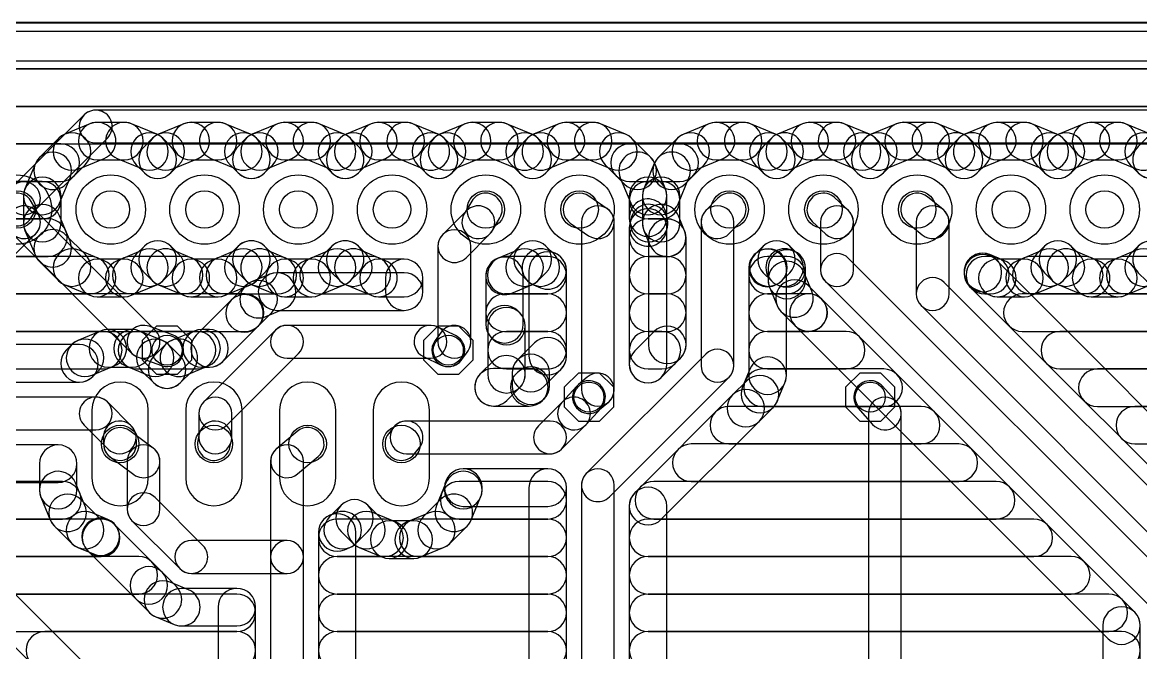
# Model space of a CAD drawing. Extents: x 0 to 108, y 0 to 85.
# Drawn here: x 29.1 to 59.39, y 68.01 to 85.08 of the extents above; entities that cross this region are included whole.
import ezdxf

# ---------------------------------------------------------------- set-up
doc = ezdxf.new("R2010")
doc.units = 0
for name, color, linetype in [('16', 174, 'CONTINUOUS'), ('17', 94, 'CONTINUOUS'), ('20', 178, 'CONTINUOUS'), ('44', 250, 'CONTINUOUS')]:
    doc.layers.add(name, color=color, linetype=linetype)

# ---------------------------------------------------------------- blocks, each defined once
blk = doc.blocks.new('ROUNDP')
blk.add_circle((0, 0), 0.5)
blk = doc.blocks.new('OCTAGONP')
blk.add_lwpolyline([(-0.5, -0.2071), (-0.5, 0.2071), (-0.2071, 0.5), (0.2071, 0.5), (0.5, 0.2071), (0.5, -0.2071), (0.2071, -0.5), (-0.2071, -0.5)], close=True)
blk = doc.blocks.new('LONGP120')
blk.add_lwpolyline([(-0.6, -0.5), (0.6, -0.5, 1), (0.6, 0.5), (-0.6, 0.5, 1)], format="xyb", close=True)

msp = doc.modelspace()

# ---------------------------------------------------------------- linework, layer by layer
at = {"layer": '16'}
for points in [[(0.5334, 84.0386), (107.0866, 84.0386, 1), (107.0866, 85.0546), (0.5334, 85.0546, 1)], [(0.5334, 83.82), (107.0866, 83.82, 1), (107.0866, 84.836), (0.5334, 84.836, 1)], [(0.5334, 82.804), (107.0866, 82.804, 1), (107.0866, 83.82), (0.5334, 83.82, 1)], [(0.5334, 81.788), (107.0866, 81.788, 1), (107.0866, 82.804), (0.5334, 82.804, 1)], [(30.7753, 82.5722), (28.8322, 80.6291, 1), (29.4608, 80.0005), (31.4039, 81.9436, 1)], [(66.7131, 82.7024), (31.0896, 82.7024, 1), (31.0896, 81.8134), (66.7131, 81.8134, 1)], [(30.0865, 81.9411), (29.5649, 81.4195, 1), (30.2833, 80.7011), (30.8049, 81.2227, 1)], [(30.9328, 82.3335), (30.2513, 82.0512, 1), (30.6401, 81.1126), (31.3216, 81.3949, 1)], [(31.8648, 82.3722), (31.1272, 82.3722, 1), (31.1272, 81.3562), (31.8648, 81.3562, 1)], [(32.7407, 82.0512), (32.0592, 82.3335, 1), (31.6704, 81.3949), (32.3519, 81.1126, 1)], [(33.1252, 81.7214), (32.9055, 81.9411, 1), (32.1871, 81.2227), (32.4068, 81.003, 1)], [(32.6265, 81.9411), (32.4068, 81.7214, 1), (33.1252, 81.003), (33.3449, 81.2227, 1)], [(33.4728, 82.3335), (32.7913, 82.0512, 1), (33.1801, 81.1126), (33.8616, 81.3949, 1)], [(34.4048, 82.3722), (33.6672, 82.3722, 1), (33.6672, 81.3562), (34.4048, 81.3562, 1)], [(35.2807, 82.0512), (34.5992, 82.3335, 1), (34.2104, 81.3949), (34.8919, 81.1126, 1)], [(35.6652, 81.7214), (35.4455, 81.9411, 1), (34.7271, 81.2227), (34.9468, 81.003, 1)], [(35.1665, 81.9411), (34.9468, 81.7214, 1), (35.6652, 81.003), (35.8849, 81.2227, 1)], [(36.0128, 82.3335), (35.3313, 82.0512, 1), (35.7201, 81.1126), (36.4016, 81.3949, 1)], [(36.9448, 82.3722), (36.2072, 82.3722, 1), (36.2072, 81.3562), (36.9448, 81.3562, 1)], [(37.8207, 82.0512), (37.1392, 82.3335, 1), (36.7504, 81.3949), (37.4319, 81.1126, 1)], [(38.2052, 81.7214), (37.9855, 81.9411, 1), (37.2671, 81.2227), (37.4868, 81.003, 1)], [(37.7065, 81.9411), (37.4868, 81.7214, 1), (38.2052, 81.003), (38.4249, 81.2227, 1)], [(38.5528, 82.3335), (37.8713, 82.0512, 1), (38.2601, 81.1126), (38.9416, 81.3949, 1)], [(39.4848, 82.3722), (38.7472, 82.3722, 1), (38.7472, 81.3562), (39.4848, 81.3562, 1)], [(40.3607, 82.0512), (39.6792, 82.3335, 1), (39.2904, 81.3949), (39.9719, 81.1126, 1)], [(40.7452, 81.7214), (40.5255, 81.9411, 1), (39.8071, 81.2227), (40.0268, 81.003, 1)], [(40.2465, 81.9411), (40.0268, 81.7214, 1), (40.7452, 81.003), (40.9649, 81.2227, 1)], [(41.0928, 82.3335), (40.4113, 82.0512, 1), (40.8001, 81.1126), (41.4816, 81.3949, 1)], [(42.0248, 82.3722), (41.2872, 82.3722, 1), (41.2872, 81.3562), (42.0248, 81.3562, 1)], [(42.9007, 82.0512), (42.2192, 82.3335, 1), (41.8304, 81.3949), (42.5119, 81.1126, 1)], [(43.2852, 81.7214), (43.0655, 81.9411, 1), (42.3471, 81.2227), (42.5668, 81.003, 1)], [(42.7865, 81.9411), (42.5668, 81.7214, 1), (43.2852, 81.003), (43.5049, 81.2227, 1)], [(43.6328, 82.3335), (42.9513, 82.0512, 1), (43.3401, 81.1126), (44.0216, 81.3949, 1)], [(44.5648, 82.3722), (43.8272, 82.3722, 1), (43.8272, 81.3562), (44.5648, 81.3562, 1)], [(45.4407, 82.0512), (44.7592, 82.3335, 1), (44.3704, 81.3949), (45.0519, 81.1126, 1)], [(46.1271, 81.4195), (45.6055, 81.9411, 1), (44.8871, 81.2227), (45.4087, 80.7011, 1)], [(46.8505, 81.9411), (46.3289, 81.4195, 1), (47.0473, 80.7011), (47.5689, 81.2227, 1)], [(47.6968, 82.3335), (47.0153, 82.0512, 1), (47.4041, 81.1126), (48.0856, 81.3949, 1)], [(48.6288, 82.3722), (47.8912, 82.3722, 1), (47.8912, 81.3562), (48.6288, 81.3562, 1)], [(49.5047, 82.0512), (48.8232, 82.3335, 1), (48.4344, 81.3949), (49.1159, 81.1126, 1)], [(49.8892, 81.7214), (49.6695, 81.9411, 1), (48.9511, 81.2227), (49.1708, 81.003, 1)], [(49.3905, 81.9411), (49.1708, 81.7214, 1), (49.8892, 81.003), (50.1089, 81.2227, 1)], [(50.2368, 82.3335), (49.5553, 82.0512, 1), (49.9441, 81.1126), (50.6256, 81.3949, 1)], [(51.1688, 82.3722), (50.4312, 82.3722, 1), (50.4312, 81.3562), (51.1688, 81.3562, 1)], [(52.0447, 82.0512), (51.3632, 82.3335, 1), (50.9744, 81.3949), (51.6559, 81.1126, 1)], [(52.4292, 81.7214), (52.2095, 81.9411, 1), (51.4911, 81.2227), (51.7108, 81.003, 1)], [(51.9305, 81.9411), (51.7108, 81.7214, 1), (52.4292, 81.003), (52.6489, 81.2227, 1)], [(52.7768, 82.3335), (52.0953, 82.0512, 1), (52.4841, 81.1126), (53.1656, 81.3949, 1)], [(53.7088, 82.3722), (52.9712, 82.3722, 1), (52.9712, 81.3562), (53.7088, 81.3562, 1)], [(54.5847, 82.0512), (53.9032, 82.3335, 1), (53.5144, 81.3949), (54.1959, 81.1126, 1)], [(54.9692, 81.7214), (54.7495, 81.9411, 1), (54.0311, 81.2227), (54.2508, 81.003, 1)], [(54.4705, 81.9411), (54.2508, 81.7214, 1), (54.9692, 81.003), (55.1889, 81.2227, 1)], [(55.3168, 82.3335), (54.6353, 82.0512, 1), (55.0241, 81.1126), (55.7056, 81.3949, 1)], [(56.2488, 82.3722), (55.5112, 82.3722, 1), (55.5112, 81.3562), (56.2488, 81.3562, 1)], [(57.1247, 82.0512), (56.4432, 82.3335, 1), (56.0544, 81.3949), (56.7359, 81.1126, 1)], [(57.5092, 81.7214), (57.2895, 81.9411, 1), (56.5711, 81.2227), (56.7908, 81.003, 1)], [(57.0105, 81.9411), (56.7908, 81.7214, 1), (57.5092, 81.003), (57.7289, 81.2227, 1)], [(57.8568, 82.3335), (57.1753, 82.0512, 1), (57.5641, 81.1126), (58.2456, 81.3949, 1)], [(58.7888, 82.3722), (58.0512, 82.3722, 1), (58.0512, 81.3562), (58.7888, 81.3562, 1)], [(59.6647, 82.0512), (58.9832, 82.3335, 1), (58.5944, 81.3949), (59.2759, 81.1126, 1)], [(60.0492, 81.7214), (59.8295, 81.9411, 1), (59.1111, 81.2227), (59.3308, 81.003, 1)], [(59.5505, 81.9411), (59.3308, 81.7214, 1), (60.0492, 81.003), (60.2689, 81.2227, 1)], [(27.7682, 80.772), (30.1438, 80.772, 1), (30.1438, 81.788), (27.7682, 81.788, 1)], [(45.5482, 80.772), (46.9078, 80.772, 1), (46.9078, 81.788), (45.5482, 81.788, 1)], [(29.4548, 81.2547), (29.1725, 80.5732, 1), (30.1111, 80.1844), (30.3934, 80.8659, 1)], [(46.5195, 80.5732), (46.2372, 81.2547, 1), (45.2986, 80.8659), (45.5809, 80.1844, 1)], [(46.2188, 81.2547), (45.9365, 80.5732, 1), (46.8751, 80.1844), (47.1574, 80.8659, 1)], [(29.1338, 80.3788), (29.1338, 79.6412, 1), (30.1498, 79.6412), (30.1498, 80.3788, 1)], [(46.5582, 79.7896), (46.5582, 80.3788, 1), (45.5422, 80.3788), (45.5422, 79.7896, 1)], [(45.8978, 80.3788), (45.8978, 79.6412, 1), (46.9138, 79.6412), (46.9138, 80.3788, 1)], [(28.2702, 79.756), (29.6418, 79.756, 1), (29.6418, 80.772), (28.2702, 80.772, 1)], [(28.7696, 80.5504), (28.5791, 80.2456, 1), (29.3329, 79.7744), (29.5234, 80.0792, 1)], [(46.0502, 79.756), (46.4058, 79.756, 1), (46.4058, 80.772), (46.0502, 80.772, 1)], [(29.5351, 79.883), (29.3446, 80.2259, 1), (28.5674, 79.7941), (28.7579, 79.4512, 1)], [(41.8352, 79.4405), (42.0384, 79.7834, 1), (41.2736, 80.2366), (41.0704, 79.8937, 1)], [(44.9443, 80.0326), (44.449, 80.3755, 1), (43.943, 79.6445), (44.4383, 79.3016, 1)], [(46.5764, 79.7351), (46.55, 79.8805, 1), (45.5504, 79.6988), (45.5768, 79.5534, 1)], [(48.25, 79.3588), (48.5802, 79.7017, 1), (47.9398, 80.3183), (47.6096, 79.9754, 1)], [(51.4712, 79.9924), (51.1029, 80.3353, 1), (50.4971, 79.6847), (50.8654, 79.3418, 1)], [(54.0406, 80.0111), (53.6215, 80.354, 1), (53.0585, 79.666), (53.4776, 79.3231, 1)], [(28.8322, 79.9814), (26.8891, 78.0383, 1), (27.5177, 77.4097), (29.4608, 79.3528, 1)], [(28.8322, 79.3528), (32.0707, 76.1143, 1), (32.6993, 76.7429), (29.4608, 79.9814, 1)], [(29.1725, 79.4468), (29.4548, 78.7653, 1), (30.3934, 79.1541), (30.1111, 79.8356, 1)], [(41.1385, 79.9814), (40.4908, 79.3337, 1), (41.1194, 78.7051), (41.7671, 79.3528, 1)], [(44.2468, 79.6671), (44.2468, 75.1332, 1), (45.1358, 75.1332), (45.1358, 79.6671, 1)], [(46.5467, 79.4146), (46.5732, 79.5369, 1), (45.5801, 79.7516), (45.5537, 79.6292, 1)], [(46.5582, 75.8231), (46.5582, 79.5219, 1), (45.5422, 79.5219), (45.5422, 75.8231, 1)], [(45.9365, 79.4468), (46.1016, 79.0482, 1), (47.0402, 79.437), (46.8751, 79.8356, 1)], [(47.4853, 79.6671), (47.4853, 75.7809, 1), (48.3743, 75.7809), (48.3743, 79.6671, 1)], [(50.7238, 79.6671), (50.7238, 78.3717, 1), (51.6128, 78.3717), (51.6128, 79.6671, 1)], [(54.2036, 77.724), (54.2036, 79.6671, 1), (53.3146, 79.6671), (53.3146, 77.724, 1)], [(28.1073, 78.74), (29.8047, 78.74, 1), (29.8047, 79.756), (28.1073, 79.756, 1)], [(46.0502, 78.74), (46.5687, 78.74, 1), (46.5687, 79.756), (46.0502, 79.756, 1)], [(46.0629, 79.2426), (46.0629, 76.3438, 1), (47.0789, 76.3438), (47.0789, 79.2426, 1)], [(29.5649, 78.6005), (30.0865, 78.0789, 1), (30.8049, 78.7973), (30.2833, 79.3189, 1)], [(40.3606, 79.0194), (40.3606, 76.4286, 1), (41.2496, 76.4286), (41.2496, 79.0194, 1)], [(32.9055, 78.0789), (33.1252, 78.2986, 1), (32.4068, 79.017), (32.1871, 78.7973, 1)], [(32.4068, 78.2986), (32.6265, 78.0789, 1), (33.3449, 78.7973), (33.1252, 79.017, 1)], [(35.4455, 78.0789), (35.6652, 78.2986, 1), (34.9468, 79.017), (34.7271, 78.7973, 1)], [(34.9468, 78.2986), (35.1665, 78.0789, 1), (35.8849, 78.7973), (35.6652, 79.017, 1)], [(37.9855, 78.0789), (38.2052, 78.2986, 1), (37.4868, 79.017), (37.2671, 78.7973, 1)], [(37.4868, 78.2986), (37.7065, 78.0789, 1), (38.4249, 78.7973), (38.2052, 79.017, 1)], [(43.0655, 78.0789), (43.2852, 78.2986, 1), (42.5668, 79.017), (42.3471, 78.7973, 1)], [(42.5668, 78.2986), (42.7865, 78.0789, 1), (43.5049, 78.7973), (43.2852, 79.017, 1)], [(49.6695, 78.0789), (49.8892, 78.2986, 1), (49.1708, 79.017), (48.9511, 78.7973, 1)], [(49.1708, 78.2986), (49.3905, 78.0789, 1), (50.1089, 78.7973), (49.8892, 79.017, 1)], [(57.2895, 78.0789), (57.5092, 78.2986, 1), (56.7908, 79.017), (56.5711, 78.7973, 1)], [(56.7908, 78.2986), (57.0105, 78.0789, 1), (57.7289, 78.7973), (57.5092, 79.017, 1)], [(59.8295, 78.0789), (60.0492, 78.2986, 1), (59.3308, 79.017), (59.1111, 78.7973, 1)], [(59.3308, 78.2986), (59.5505, 78.0789, 1), (60.2689, 78.7973), (60.0492, 79.017, 1)], [(30.2513, 77.9688), (30.9328, 77.6865, 1), (31.3216, 78.6251), (30.6401, 78.9074, 1)], [(32.0592, 77.6865), (32.7407, 77.9688, 1), (32.3519, 78.9074), (31.6704, 78.6251, 1)], [(32.7913, 77.9688), (33.4728, 77.6865, 1), (33.8616, 78.6251), (33.1801, 78.9074, 1)], [(34.5992, 77.6865), (35.2807, 77.9688, 1), (34.8919, 78.9074), (34.2104, 78.6251, 1)], [(35.3313, 77.9688), (36.0128, 77.6865, 1), (36.4016, 78.6251), (35.7201, 78.9074, 1)], [(37.1392, 77.6865), (37.8207, 77.9688, 1), (37.4319, 78.9074), (36.7504, 78.6251, 1)], [(37.8713, 77.9688), (38.5528, 77.6865, 1), (38.9416, 78.6251), (38.2601, 78.9074, 1)], [(42.3584, 77.7441), (42.9007, 77.9688, 1), (42.5119, 78.9074), (41.9696, 78.6828, 1)], [(42.9513, 77.9688), (43.138, 77.8914, 1), (43.5268, 78.8301), (43.3401, 78.9074, 1)], [(42.8244, 78.3607), (42.8244, 76.0395, 1), (43.8404, 76.0395), (43.8404, 78.3607, 1)], [(49.4831, 77.9598), (49.5047, 77.9688, 1), (49.1159, 78.9074), (49.0943, 78.8985, 1)], [(49.7967, 75.5106), (49.7967, 78.4291, 1), (48.7807, 78.4291), (48.7807, 75.5106, 1)], [(49.5553, 77.9688), (49.615, 77.944, 1), (50.0038, 78.8827), (49.9441, 78.9074, 1)], [(49.3014, 78.4133), (49.3014, 78.1014, 1), (50.3174, 78.1014), (50.3174, 78.4133, 1)], [(50.854, 78.0574), (59.9218, 68.9896, 1), (60.5504, 69.6182), (51.4826, 78.686, 1)], [(55.626, 78.2869), (55.626, 78.3187, 1), (54.61, 78.3187), (54.61, 78.2869, 1)], [(54.9236, 77.8493), (55.3168, 77.6865, 1), (55.7056, 78.6251), (55.3124, 78.788, 1)], [(62.6605, 71.4628), (55.4772, 78.6461, 1), (54.7588, 77.9277), (61.942, 70.7444, 1)], [(56.4432, 77.6865), (57.1247, 77.9688, 1), (56.7359, 78.9074), (56.0544, 78.6251, 1)], [(57.1753, 77.9688), (57.8568, 77.6865, 1), (58.2456, 78.6251), (57.5641, 78.9074, 1)], [(58.9832, 77.6865), (59.6647, 77.9688, 1), (59.2759, 78.9074), (58.5944, 78.6251, 1)], [(26.9688, 77.724), (30.9432, 77.724, 1), (30.9432, 78.74), (26.9688, 78.74, 1)], [(31.1272, 77.6478), (31.8648, 77.6478, 1), (31.8648, 78.6638), (31.1272, 78.6638, 1)], [(32.0488, 77.724), (33.4832, 77.724, 1), (33.4832, 78.74), (32.0488, 78.74, 1)], [(33.6672, 77.6478), (34.4048, 77.6478, 1), (34.4048, 78.6638), (33.6672, 78.6638, 1)], [(34.5888, 77.724), (36.0232, 77.724, 1), (36.0232, 78.74), (34.5888, 78.74, 1)], [(36.2072, 77.6478), (36.9448, 77.6478, 1), (36.9448, 78.6638), (36.2072, 78.6638, 1)], [(37.1288, 77.724), (38.5632, 77.724, 1), (38.5632, 78.74), (37.1288, 78.74, 1)], [(38.7472, 77.6478), (39.4462, 77.6478, 1), (39.4462, 78.6638), (38.7472, 78.6638, 1)], [(38.9382, 78.1558), (38.9382, 77.7875, 1), (39.9542, 77.7875), (39.9542, 78.1558, 1)], [(42.672, 76.9031), (42.672, 78.2135, 1), (41.656, 78.2135), (41.656, 76.9031, 1)], [(42.2088, 77.724), (43.3324, 77.724, 1), (43.3324, 78.74), (42.2088, 78.74, 1)], [(46.0502, 77.724), (46.5709, 77.724, 1), (46.5709, 78.74), (46.0502, 78.74, 1)], [(49.2887, 77.724), (49.8094, 77.724, 1), (49.8094, 78.74), (49.2887, 78.74, 1)], [(49.3401, 77.907), (49.547, 77.4075, 1), (50.4856, 77.7963), (50.2787, 78.2958, 1)], [(55.1729, 77.724), (55.3272, 77.724, 1), (55.3272, 78.74), (55.1729, 78.74, 1)], [(55.5112, 77.6478), (56.2488, 77.6478, 1), (56.2488, 78.6638), (55.5112, 78.6638, 1)], [(56.4328, 77.724), (57.8672, 77.724, 1), (57.8672, 78.74), (56.4328, 78.74, 1)], [(58.0512, 77.6478), (58.7888, 77.6478, 1), (58.7888, 78.6638), (58.0512, 78.6638, 1)], [(58.9728, 77.724), (60.4072, 77.724, 1), (60.4072, 78.74), (58.9728, 78.74, 1)], [(35.8065, 78.2568), (35.307, 78.0499, 1), (35.6958, 77.1113), (36.1953, 77.3182, 1)], [(39.4462, 78.2955), (36.0009, 78.2955, 1), (36.0009, 77.2795), (39.4462, 77.2795, 1)], [(61.8458, 70.2659), (54.0734, 78.0383, 1), (53.4448, 77.4097), (61.2172, 69.6373, 1)], [(35.1422, 77.9398), (34.76, 77.5576, 1), (35.4784, 76.8391), (35.8607, 77.2214, 1)], [(49.6571, 77.2427), (50.0393, 76.8605, 1), (50.7578, 77.5789), (50.3755, 77.9612, 1)], [(17.3269, 76.708), (35.1368, 76.708, 1), (35.1368, 77.724), (17.3269, 77.724, 1)], [(34.76, 77.5576), (33.8124, 76.61, 1), (34.5308, 75.8916), (35.4784, 76.8391, 1)], [(42.164, 76.708), (43.3324, 76.708, 1), (43.3324, 77.724), (42.164, 77.724, 1)], [(46.0502, 76.708), (46.5709, 76.708, 1), (46.5709, 77.724), (46.0502, 77.724, 1)], [(49.2887, 76.708), (50.4022, 76.708, 1), (50.4022, 77.724), (49.2887, 77.724, 1)], [(50.0393, 76.8605), (58.518, 68.3818, 1), (59.2364, 69.1002), (50.7578, 77.5789, 1)], [(56.1889, 76.708), (72.0557, 76.708, 1), (72.0557, 77.724), (56.1889, 77.724, 1)], [(42.574, 77.2115), (42.5232, 77.2623, 1), (41.8048, 76.5439), (41.8556, 76.4931, 1)], [(42.7228, 75.5477), (42.7228, 76.8523, 1), (41.7068, 76.8523), (41.7068, 75.5477, 1)], [(23.8171, 75.692), (31.2939, 75.692, 1), (31.2939, 76.708), (23.8171, 76.708, 1)], [(31.2221, 76.7201), (30.606, 76.4649, 1), (30.9948, 75.5263), (31.6109, 75.7815, 1)], [(32.0835, 76.7588), (31.4165, 76.7588, 1), (31.4165, 75.7428), (32.0835, 75.7428, 1)], [(32.894, 76.4649), (32.2779, 76.7201, 1), (31.8891, 75.7815), (32.5052, 75.5263, 1)], [(32.2061, 75.692), (33.8339, 75.692, 1), (33.8339, 76.708), (32.2061, 76.708, 1)], [(32.2344, 76.0104), (32.8694, 75.7818, 1), (33.1706, 76.6182), (32.5356, 76.8468, 1)], [(33.7621, 76.7201), (33.146, 76.4649, 1), (33.5348, 75.5263), (34.1509, 75.7815, 1)], [(34.1716, 76.7588), (33.9565, 76.7588, 1), (33.9565, 75.7428), (34.1716, 75.7428, 1)], [(35.9569, 76.7429), (34.0138, 74.7998, 1), (34.6424, 74.1712), (36.5855, 76.1143, 1)], [(40.1574, 76.8731), (36.2712, 76.8731, 1), (36.2712, 75.9841), (40.1574, 75.9841, 1)], [(39.9671, 76.0269), (40.4497, 75.7983, 1), (40.8303, 76.6017), (40.3477, 76.8303, 1)], [(40.4448, 76.6889), (40.2797, 76.4603, 1), (41.0003, 75.9397), (41.1654, 76.1683, 1)], [(42.2148, 75.692), (43.3324, 75.692, 1), (43.3324, 76.708), (42.2148, 76.708, 1)], [(46.2117, 76.703), (45.691, 76.1823, 1), (46.4094, 75.4639), (46.9301, 75.9846, 1)], [(46.0502, 75.692), (46.4271, 75.692, 1), (46.4271, 76.708), (46.0502, 76.708, 1)], [(49.2887, 75.692), (51.4182, 75.692, 1), (51.4182, 76.708), (49.2887, 76.708, 1)], [(57.2049, 75.692), (71.0397, 75.692, 1), (71.0397, 76.708), (57.2049, 76.708, 1)], [(30.6492, 76.3524), (24.1727, 76.3524, 1), (24.1727, 75.3364), (30.6492, 75.3364, 1)], [(30.4412, 76.3548), (30.29, 76.2036, 1), (31.0084, 75.4852), (31.1596, 75.6364, 1)], [(33.3792, 76.0344), (33.0588, 76.3548, 1), (32.3404, 75.6364), (32.6608, 75.316, 1)], [(32.9812, 76.3548), (32.6608, 76.0344, 1), (33.3792, 75.316), (33.6996, 75.6364, 1)], [(42.9732, 76.3987), (42.516, 75.9415, 1), (43.2344, 75.2231), (43.6916, 75.6803, 1)], [(42.223, 74.8375), (42.574, 75.1885, 1), (41.8556, 75.9069), (41.5046, 75.5559, 1)], [(42.3672, 75.5823), (42.3672, 75.2389, 1), (43.3832, 75.2389), (43.3832, 75.5823, 1)], [(47.6155, 76.0952), (44.377, 72.8567, 1), (45.0056, 72.2281), (48.2441, 75.4666, 1)], [(42.516, 75.5981), (42.4738, 75.5559, 1), (43.1922, 74.8375), (43.2344, 74.8796, 1)], [(49.5511, 74.8167), (49.758, 75.3162, 1), (48.8194, 75.705), (48.6125, 75.2055, 1)], [(42.833, 75.7047), (41.8638, 75.7047, 1), (41.8638, 74.6887), (42.833, 74.6887, 1)], [(44.405, 75.4732), (44.1637, 75.27, 1), (44.7363, 74.59), (44.9776, 74.7932, 1)], [(49.0588, 74.2697), (49.441, 74.6519, 1), (48.7226, 75.3704), (48.3403, 74.9881, 1)], [(49.1534, 74.676), (52.4342, 74.676, 1), (52.4342, 75.692), (49.1534, 75.692, 1)], [(58.2209, 74.676), (70.5358, 74.676, 1), (70.5358, 75.692), (58.2209, 75.692, 1)], [(44.3717, 74.1856), (44.7781, 74.6301, 1), (44.1219, 75.2299), (43.7155, 74.7854, 1)], [(46.4094, 71.6203), (49.0588, 74.2697, 1), (48.3403, 74.9881), (45.691, 72.3387, 1)], [(52.7964, 74.7802), (52.4027, 75.2247, 1), (51.7373, 74.6353), (52.131, 74.1908, 1)], [(31.0896, 74.93), (23.3172, 74.93, 1), (23.3172, 74.041), (31.0896, 74.041, 1)], [(32.0516, 74.1521), (31.4039, 74.7998, 1), (30.7753, 74.1712), (31.423, 73.5235, 1)], [(33.8836, 74.4855), (33.8836, 73.8378, 1), (34.7726, 73.8378), (34.7726, 74.4855, 1)], [(43.7293, 74.7998), (43.0816, 74.1521, 1), (43.7102, 73.5235), (44.3579, 74.1712, 1)], [(52.9082, 66.7131), (52.9082, 74.4855, 1), (52.0192, 74.4855), (52.0192, 66.7131, 1)], [(48.2387, 73.66), (53.4502, 73.66, 1), (53.4502, 74.676), (48.2387, 74.676, 1)], [(59.2369, 73.66), (70.5358, 73.66, 1), (70.5358, 74.676), (59.2369, 74.676, 1)], [(31.2939, 73.8061), (31.3066, 73.6283, 1), (32.1934, 73.6917), (32.1807, 73.8695, 1)], [(33.8935, 73.9309), (33.8554, 73.7531, 1), (34.7246, 73.5669), (34.7627, 73.7447, 1)], [(39.1602, 74.1124), (39.0205, 73.9346, 1), (39.7195, 73.3854), (39.8592, 73.5632, 1)], [(43.3959, 74.2823), (39.5097, 74.2823, 1), (39.5097, 73.3933), (43.3959, 73.3933, 1)], [(32.6494, 73.5474), (32.0144, 74.0173, 1), (31.4856, 73.3027), (32.1206, 72.8328, 1)], [(36.5573, 72.8499), (37.1161, 73.3198, 1), (36.5439, 74.0002), (35.9851, 73.5303, 1)], [(31.582, 66.9178), (25.014, 73.4858, 1), (24.2956, 72.7674), (30.8636, 66.1994, 1)], [(24.6548, 72.6186), (30.0736, 72.6186, 1), (30.0736, 73.6346), (24.6548, 73.6346, 1)], [(29.5656, 73.1266), (29.5656, 72.4121, 1), (30.5816, 72.4121), (30.5816, 73.1266, 1)], [(32.8295, 71.8947), (32.8295, 73.1901, 1), (31.9405, 73.1901), (31.9405, 71.8947, 1)], [(36.7157, 70.5993), (36.7157, 73.1901, 1), (35.8267, 73.1901), (35.8267, 70.5993, 1)], [(47.2227, 72.644), (54.4662, 72.644, 1), (54.4662, 73.66), (47.2227, 73.66, 1)], [(29.6043, 72.2177), (29.8595, 71.6016, 1), (30.7981, 71.9904), (30.5429, 72.6065, 1)], [(41.2605, 71.6016), (41.5157, 72.2177, 1), (40.5771, 72.6065), (40.3219, 71.9904, 1)], [(41.5544, 72.4121), (41.5544, 72.4789, 1), (40.5384, 72.4789), (40.5384, 72.4121, 1)], [(41.0464, 71.9709), (43.3324, 71.9709, 1), (43.3324, 72.9869), (41.0464, 72.9869, 1)], [(42.8244, 72.4789), (42.8244, 66.2746, 1), (43.8404, 66.2746), (43.8404, 72.4789, 1)], [(44.2468, 72.5424), (44.2468, 64.77, 1), (45.1358, 64.77), (45.1358, 72.5424, 1)], [(25.6454, 71.628), (30.188, 71.628, 1), (30.188, 72.644), (25.6454, 72.644, 1)], [(40.932, 71.628), (43.3324, 71.628, 1), (43.3324, 72.644), (40.932, 72.644, 1)], [(46.5582, 65.752), (46.5582, 71.9795, 1), (45.5422, 71.9795), (45.5422, 65.752, 1)], [(46.2067, 71.628), (55.4822, 71.628, 1), (55.4822, 72.644), (46.2067, 72.644, 1)], [(29.9696, 71.4368), (30.4412, 70.9652, 1), (31.1596, 71.6836), (30.688, 72.1552, 1)], [(33.9947, 70.9136), (32.6993, 72.209, 1), (32.0707, 71.5804), (33.3661, 70.285, 1)], [(38.1388, 70.9652), (38.4592, 71.2856, 1), (37.7408, 72.004), (37.4204, 71.6836, 1)], [(37.7408, 71.2856), (38.0612, 70.9652, 1), (38.7796, 71.6836), (38.4592, 72.004, 1)], [(40.6788, 70.9652), (41.1504, 71.4368, 1), (40.432, 72.1552), (39.9604, 71.6836, 1)], [(30.606, 70.8551), (31.0284, 70.6801, 1), (31.4172, 71.6188), (30.9948, 71.7937, 1)], [(37.8245, 70.7932), (37.974, 70.8551, 1), (37.5852, 71.7937), (37.4357, 71.7318, 1)], [(38.226, 70.8551), (38.8421, 70.5999, 1), (39.2309, 71.5385), (38.6148, 71.7937, 1)], [(39.8979, 70.5999), (40.514, 70.8551, 1), (40.1252, 71.7937), (39.5091, 71.5385, 1)], [(26.6614, 70.612), (31.2379, 70.612, 1), (31.2379, 71.628), (26.6614, 71.628, 1)], [(30.7535, 70.955), (30.7636, 70.9306, 1), (31.7023, 71.3193), (31.6922, 71.3438, 1)], [(30.8738, 70.7657), (32.1692, 69.4703, 1), (32.8876, 70.1888), (31.5922, 71.4842, 1)], [(38.1381, 66.4428), (38.1381, 71.2625, 1), (37.1221, 71.2625), (37.1221, 66.4428, 1)], [(37.6301, 70.612), (38.9139, 70.612, 1), (38.9139, 71.628), (37.6301, 71.628, 1)], [(39.0365, 70.5612), (39.7035, 70.5612, 1), (39.7035, 71.5772), (39.0365, 71.5772, 1)], [(39.8261, 70.612), (43.3324, 70.612, 1), (43.3324, 71.628), (39.8261, 71.628, 1)], [(46.0502, 70.612), (56.4982, 70.612, 1), (56.4982, 71.628), (46.0502, 71.628, 1)], [(36.2712, 71.0438), (33.6804, 71.0438, 1), (33.6804, 70.1548), (36.2712, 70.1548, 1)], [(36.7157, 66.7131), (36.7157, 70.5993, 1), (35.8267, 70.5993), (35.8267, 66.7131, 1)], [(27.6774, 69.596), (32.2539, 69.596, 1), (32.2539, 70.612), (27.6774, 70.612, 1)], [(37.6301, 69.596), (43.3324, 69.596, 1), (43.3324, 70.612), (37.6301, 70.612, 1)], [(46.0502, 69.596), (57.5142, 69.596, 1), (57.5142, 70.612), (46.0502, 70.612, 1)], [(32.1692, 69.4703), (32.5514, 69.0881, 1), (33.2699, 69.8065), (32.8876, 70.1888, 1)], [(32.7162, 68.978), (33.2157, 68.7711, 1), (33.6045, 69.7097), (33.105, 69.9166, 1)], [(33.4101, 68.7324), (34.9123, 68.7324, 1), (34.9123, 69.7484), (33.4101, 69.7484, 1)], [(34.4043, 69.2404), (34.4043, 67.276, 1), (35.4203, 67.276), (35.4203, 69.2404, 1)], [(28.6934, 68.58), (34.9123, 68.58, 1), (34.9123, 69.596), (28.6934, 69.596, 1)], [(37.6301, 68.58), (43.3324, 68.58, 1), (43.3324, 69.596), (37.6301, 69.596, 1)], [(46.0502, 68.58), (58.5302, 68.58, 1), (58.5302, 69.596), (46.0502, 69.596, 1)], [(58.3692, 68.741), (58.3692, 65.4454, 1), (59.3852, 65.4454), (59.3852, 68.741, 1)], [(29.7094, 67.564), (34.9123, 67.564, 1), (34.9123, 68.58), (29.7094, 68.58, 1)], [(37.6301, 67.564), (43.3324, 67.564, 1), (43.3324, 68.58), (37.6301, 68.58, 1)], [(46.0502, 67.564), (58.8772, 67.564, 1), (58.8772, 68.58), (46.0502, 68.58, 1)]]:
    msp.add_lwpolyline(points, format="xyb", close=True, dxfattribs=at)
at = {"layer": '20'}
msp.add_line((107.62, 85.08), (0, 85.08), dxfattribs=at)
at = {"layer": '44'}
for centre, radius in [((28.956, 80.01), 0.508), ((31.496, 80.01), 0.508), ((34.036, 80.01), 0.508), ((36.576, 80.01), 0.508), ((39.116, 80.01), 0.508), ((41.656, 80.01), 0.508), ((44.196, 80.01), 0.508), ((48.26, 80.01), 0.508), ((50.8, 80.01), 0.508), ((53.34, 80.01), 0.508), ((55.88, 80.01), 0.508), ((58.42, 80.01), 0.508), ((33.02, 76.2), 0.4064), ((40.64, 76.2), 0.4064), ((44.45, 74.93), 0.4064), ((52.07, 74.93), 0.4064), ((31.75, 73.66), 0.508), ((34.29, 73.66), 0.508), ((36.83, 73.66), 0.508), ((39.37, 73.66), 0.508)]:
    msp.add_circle(centre, radius, dxfattribs=at)

# ---------------------------------------------------------------- block references
at = {"layer": '17'}
for name, p, xscale, yscale, rotation in [('ROUNDP', (28.956, 80.01), 1.8796, 1.8796, 90), ('ROUNDP', (31.496, 80.01), 1.8796, 1.8796, 90), ('ROUNDP', (34.036, 80.01), 1.8796, 1.8796, 90), ('ROUNDP', (36.576, 80.01), 1.8796, 1.8796, 90), ('ROUNDP', (39.116, 80.01), 1.8796, 1.8796, 90), ('ROUNDP', (41.656, 80.01), 1.8796, 1.8796, 90), ('ROUNDP', (44.196, 80.01), 1.8796, 1.8796, 90), ('ROUNDP', (48.26, 80.01), 1.8796, 1.8796, 90), ('ROUNDP', (50.8, 80.01), 1.8796, 1.8796, 90), ('ROUNDP', (53.34, 80.01), 1.8796, 1.8796, 90), ('ROUNDP', (55.88, 80.01), 1.8796, 1.8796, 90), ('ROUNDP', (58.42, 80.01), 1.8796, 1.8796, 90), ('OCTAGONP', (44.45, 74.93), 1.3208, 1.3208, 180), ('OCTAGONP', (52.07, 74.93), 1.3208, 1.3208, 180), ('LONGP120', (31.75, 73.66), 1.524, 1.524, 90), ('LONGP120', (34.29, 73.66), 1.524, 1.524, 90), ('LONGP120', (36.83, 73.66), 1.524, 1.524, 90), ('LONGP120', (39.37, 73.66), 1.524, 1.524, 90)]:
    msp.add_blockref(name, p, dxfattribs=dict(at, xscale=xscale, yscale=yscale, rotation=rotation))
at = {"layer": '17', "xscale": 1.3208, "yscale": 1.3208}
for p in [(33.02, 76.2), (40.64, 76.2)]:
    msp.add_blockref('OCTAGONP', p, dxfattribs=at)

doc.saveas('drawing.dxf')
